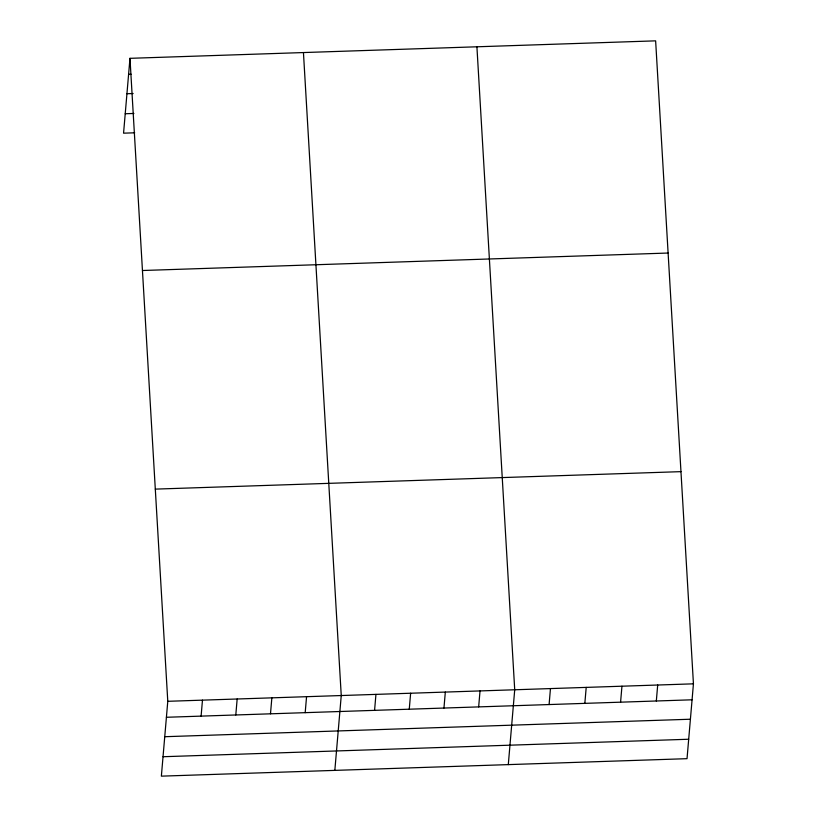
<?xml version="1.0" encoding="UTF-8"?>
<svg xmlns="http://www.w3.org/2000/svg" width="817" height="817" viewBox="0 0 817 817"><rect width="100%" height="100%" fill="white"/><g stroke="black" fill="none" stroke-linecap="round" stroke-linejoin="round"><path stroke-width="1.23" d="M129.974 58.324L167.781 701.303L161.368 776.15L687.026 758.676L693.439 683.829L655.632 40.85L129.974 58.324L123.561 133.171L134.703 132.803M201.105 716.121L202.473 700.149M235.796 714.967L237.165 698.995M270.488 713.813L271.857 697.841M305.19 712.659L306.559 696.687M334.837 770.38L341.251 695.533L303.444 52.564M374.574 710.351L375.943 694.379M409.266 709.207L410.634 693.224M443.958 708.053L445.326 692.07M478.66 706.899L480.028 690.916M508.297 764.62L514.72 689.773L476.914 46.794M549.095 704.55L550.464 688.578M584.839 703.366L586.208 687.393M620.583 702.181L621.951 686.198M656.327 700.986L657.695 685.014M128.606 74.296L131.077 74.214M126.941 93.73L133.13 93.526M125.226 113.747L133.896 113.461M142.454 270.509L668.112 253.035M155.301 489.117L680.969 471.644M167.781 701.303L693.439 683.829M166.413 717.275L692.07 699.801M164.748 736.709L690.406 719.226M163.032 756.726L688.69 739.242"/></g></svg>
